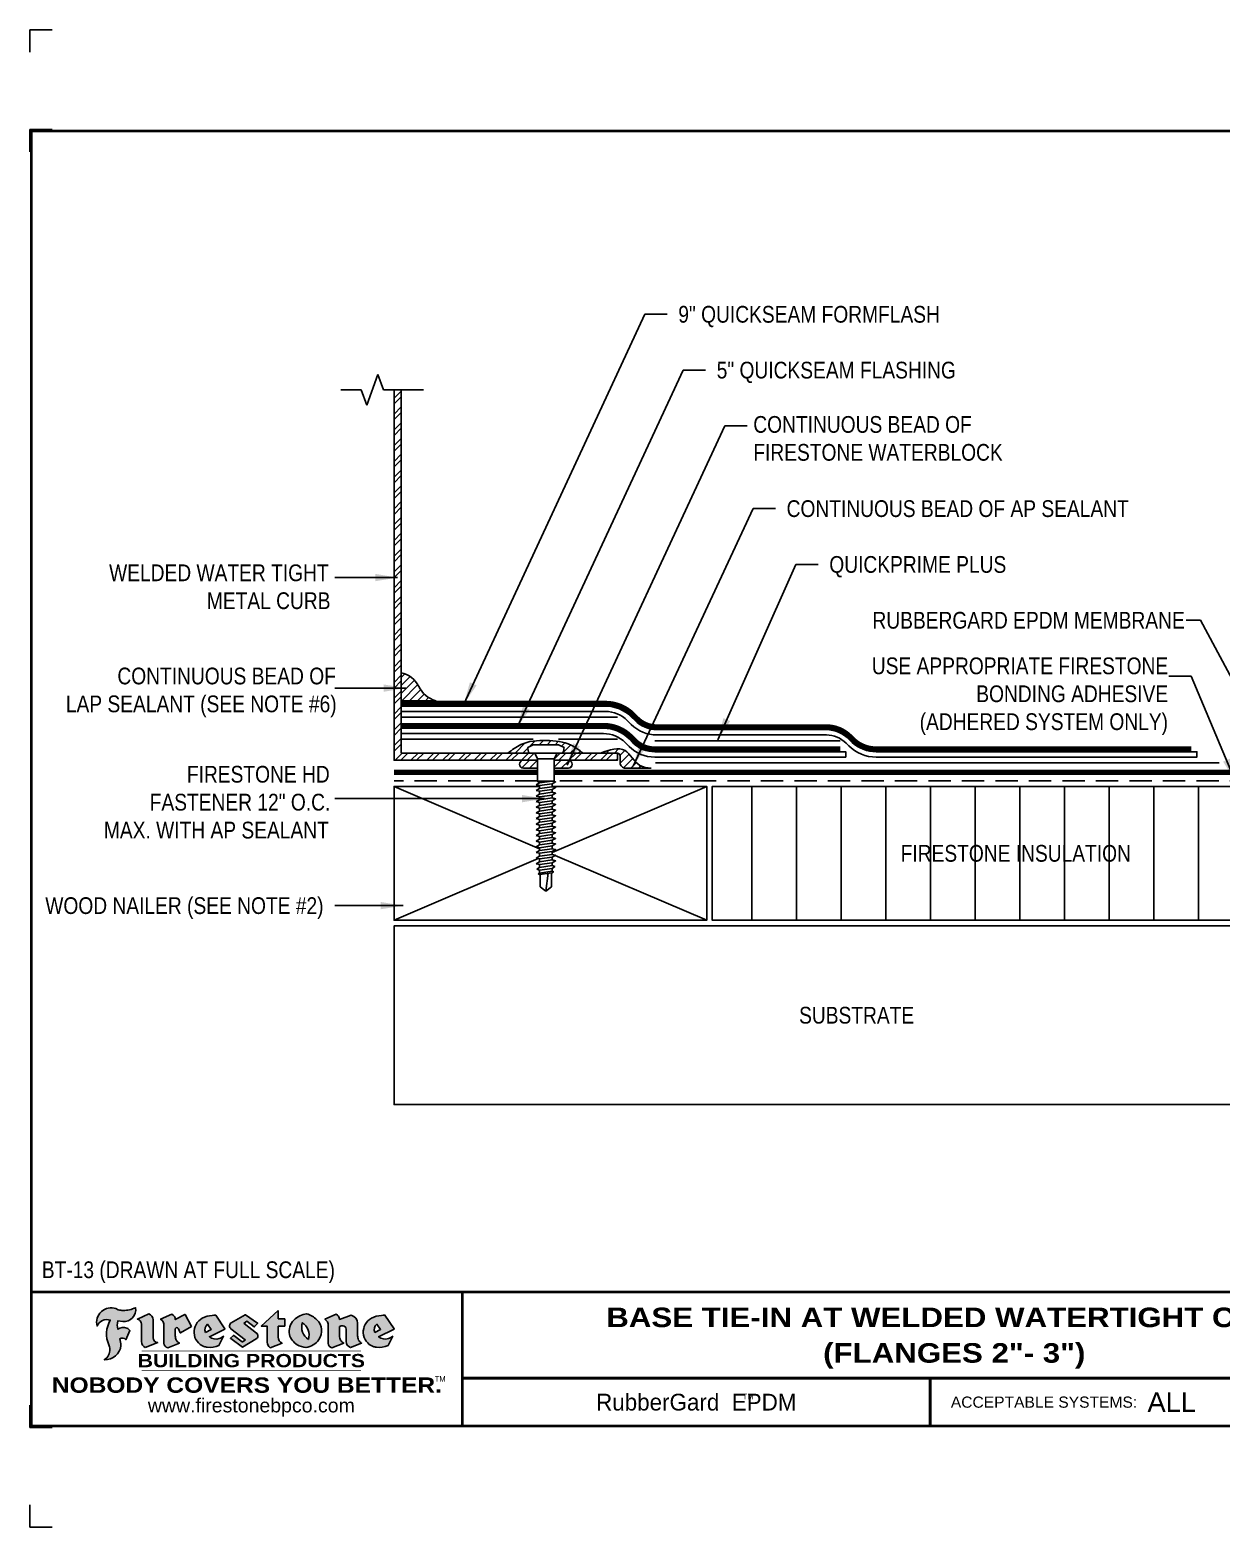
# Model space of a CAD drawing. Header units: inches. Extents: x 99.4 to 119.5, y -124.4 to -107.6.
# Drawn here: x 99.45 to 112.78, y -124.4 to -107.64 of the extents above; entities that cross this region are included whole.
import ezdxf
from ezdxf.enums import TextEntityAlignment as Align

# ---------------------------------------------------------------- set-up
doc = ezdxf.new("R2010")
doc.units = ezdxf.units.IN
doc.header["$MEASUREMENT"] = 0
doc.linetypes.add('HIDDEN', pattern=[0.375, 0.25, -0.125])
doc.layers.get('0').update_dxf_attribs({"linetype": 'CONTINUOUS'})
doc.layers.get('DEFPOINTS').update_dxf_attribs({"linetype": 'CONTINUOUS'})
for name, color, linetype in [('FSBP-ACCESSORY-FIRESTONE', 7, 'CONTINUOUS'), ('FSBP-ACCESSORY-OTHER', 7, 'CONTINUOUS'), ('FSBP-ADHESIVE', 1, 'HIDDEN'), ('FSBP-ANNO-NOTE', 7, 'CONTINUOUS'), ('FSBP-INSULATION', 7, 'CONTINUOUS'), ('FSBP-MEMBRANE', 7, 'CONTINUOUS'), ('FSBP-SEALANTS', 1, 'CONTINUOUS'), ('FSBP-SUBSTRATE-GENERIC', 9, 'CONTINUOUS'), ('FSBP-TTLB', 7, 'CONTINUOUS'), ('FSBP-TTLB-BORDER', 7, 'CONTINUOUS'), ('FSBP-TTLB-TEXT', 7, 'CONTINUOUS'), ('FSBP-WOOD', 7, 'CONTINUOUS')]:
    doc.layers.add(name, color=color, linetype=linetype)
doc.styles.add('FSBP_ARIAL', font='arial.ttf')
doc.styles.add('FSBP_ARIAL_BOLD', font='')
doc.styles.add('FSBP_ARIAL_NAR', font='ARIALN.TTF')
doc.styles.add('FSBP_BANKGOTHIC', font='bgothm.ttf')
doc.styles.get('FSBP_ARIAL_BOLD').set_extended_font_data('Arial Black')
doc.linetypes.add('ZIGZAG', pattern='A,0.0001,-0.2,[131,ltypeshp.shx,S=0.2,R=0,X=-0.2,Y=0],-0.4,[131,ltypeshp.shx,S=0.2,R=180,X=0.2,Y=0],-0.2', length=0.8001)
doc.dimstyles.new('FSBP-LEADER', dxfattribs={"dimtxt": 0.1875, "dimasz": 0.25, "dimexe": 0.0625, "dimexo": 0.125, "dimgap": 0.125, "dimtad": 0, "dimtih": 1, "dimtoh": 1, "dimdec": 4, "dimzin": 0, "dimdsep": 46, "dimlunit": 4, "dimtxsty": 'FSBP_ARIAL_NAR', "dimcen": 0.09375, "dimclrd": 256, "dimclre": 256, "dimclrt": 256, "dimadec": 0, "dimazin": 0, "dimtfac": 1, "dimtdec": 4, "dimtofl": 0, "dimtmove": 0, "dimatfit": 3, "dimfxl": 1, "dimtolj": 1, "dimtzin": 0, "dimlwd": -1, "dimlwe": -1, "dimarcsym": 0})
pattern_1 = [(45, (102.901968693012, -115.454567415915), (-0.08838834764831843, 0.08838834764831845), []), (45, (102.901968693012, -115.392067415915), (-0.08838834764831843, 0.08838834764831845), [])]

# ---------------------------------------------------------------- blocks, each defined once
blk = doc.blocks.new('FSBP_AP_FASTENER_02')
at = {"layer": 'FSBP-ACCESSORY-FIRESTONE'}
for p, q in [((-0.125, 0), (-0.09375, -0.0625)), ((0.09375, -0.0625), (0.125, 0)), ((-0.09375, -0.0625), (-0.09375, -0.3125)), ((-0.09375, -0.0625), (0.09375, -0.0625)), ((0.09375, -0.0625), (0.09375, -0.3125)), ((-0.09375, -0.3125), (-0.0703125, -0.3325892857142776)), ((-0.0703125, -0.3641565527315151), (-0.0703125, -0.3957238197487527)), ((-0.0703125, -0.4272910867660471), (-0.0703125, -0.4588583537832847)), ((-0.0703125, -0.4904256208005222), (-0.0703125, -0.5219928878178166)), ((0.0703125, -0.3440672670172376), (0.0703125, -0.3756345340344751)), ((0.0703125, -0.4072018010517695), (0.0703125, -0.4387690680690071)), ((0.0703125, -0.4703363350862446), (0.0703125, -0.501903602103539)), ((-0.0703125, -0.5535601548350542), (-0.0703125, -0.5851274218523486)), ((-0.0703125, -0.6166946888695861), (-0.0703125, -0.6482619558868237)), ((0.0703125, -0.5334708691207766), (0.0703125, -0.5650381361380141)), ((0.0703125, -0.5966054031553085), (0.0703125, -0.6281726701725461)), ((0.0703125, -0.6597399371897836), (0.0703125, -0.691307204207078)), ((-0.0703125, -0.6798292229041181), (-0.0703125, -0.7113964899213556)), ((-0.0703125, -0.7429637569385932), (-0.0703125, -0.7745310239558876)), ((-0.0703125, -0.8060982909731251), (-0.0703125, -0.8376655579903627)), ((0.0703125, -0.7228744712243156), (0.0703125, -0.7544417382415531)), ((0.0703125, -0.7860090052588475), (0.0703125, -0.8175762722760851)), ((-0.0703125, -0.8692328250076571), (-0.0703125, -0.9008000920248946)), ((-0.0703125, -0.9323673590421322), (-0.0703125, -0.9639346260594266)), ((-0.0703125, -0.9955018930766641), (-0.0703125, -1.027069160093902)), ((0.0703125, -0.8491435392933226), (0.0703125, -0.880710806310617)), ((0.0703125, -0.9122780733278546), (0.0703125, -0.943845340345149)), ((0.0703125, -0.9754126073623866), (0.0703125, -1.006979874379624)), ((-0.0703125, -1.058636427111196), (-0.0703125, -1.090203694128434)), ((-0.0703125, -1.121770961145671), (-0.0703125, -1.153338228162966)), ((0.0703125, -1.038547141396919), (0.0703125, -1.070114408414156)), ((0.0703125, -1.101681675431394), (0.0703125, -1.133248942448688)), ((0.0703125, -1.164816209465926), (0.0703125, -1.196383476483163)), ((-0.0703125, -1.184905495180203), (-0.0703125, -1.216472762197441)), ((-0.0703125, -1.248040029214735), (-0.0703125, -1.279607296231973)), ((-0.0703125, -1.31117456324921), (-0.0703125, -1.342741830266505)), ((0.0625, -1.498492581068092), (0.0625, -1.339552249489429)), ((0.0703125, -1.227950743500458), (0.0703125, -1.259518010517695)), ((0.0703125, -1.291085277534933), (0.0703125, -1.322652544552227)), ((-0.0625, -1.498492581068092), (-0.0625, -1.35740939234654)), ((0, -1.545367581068092), (-0.06250000000002842, -1.498492581068092)), ((0, -1.545367581068092), (0.02460623630037162, -1.344965644303613)), ((0.0625, -1.498492581068092), (0, -1.545367581068092))]:
    blk.add_line(p, q, dxfattribs=at)
blk.add_lwpolyline([(0.1875, 0, 0.1250000000000271), (0.203125, 0.0625), (0.140625, 0.09375), (-0.140625, 0.09375), (-0.203125, 0.0625, 0.1250000000000271), (-0.1875, 0)], format="xyb", close=True, dxfattribs=at)
for points in [[(-0.109375, -0.3539532763657576), (-0.0703125, -0.3325892857142776), (0.0703125, -0.3125), (0.109375, -0.3227032763657576), (0.0703125, -0.3440672670172376), (-0.0703125, -0.3641565527315151)], [(-0.109375, -0.4170878104002895), (-0.0703125, -0.3957238197487527), (0.0703125, -0.3756345340344751), (0.109375, -0.3858378104002895), (0.0703125, -0.4072018010517695), (-0.0703125, -0.4272910867660471)], [(-0.109375, -0.4802223444347646), (-0.0703125, -0.4588583537832847), (0.0703125, -0.4387690680690071), (0.109375, -0.4489723444347646), (0.0703125, -0.4703363350862446), (-0.0703125, -0.4904256208005222)], [(-0.109375, -0.5433568784692966), (-0.0703125, -0.5219928878178166), (0.0703125, -0.501903602103539), (0.109375, -0.5121068784692966), (0.0703125, -0.5334708691207766), (-0.0703125, -0.5535601548350542)], [(-0.109375, -0.6064914125038285), (-0.0703125, -0.5851274218523486), (0.0703125, -0.5650381361380141), (0.109375, -0.5752414125038285), (0.0703125, -0.5966054031553085), (-0.0703125, -0.6166946888695861)], [(-0.109375, -0.6696259465383037), (-0.0703125, -0.6482619558868237), (0.0703125, -0.6281726701725461), (0.109375, -0.6383759465383037), (0.0703125, -0.6597399371897836), (-0.0703125, -0.6798292229041181)], [(-0.109375, -0.7327604805728356), (-0.0703125, -0.7113964899213556), (0.0703125, -0.691307204207078), (0.109375, -0.7015104805728356), (0.0703125, -0.7228744712243156), (-0.0703125, -0.7429637569385932)], [(-0.109375, -0.7958950146073676), (-0.0703125, -0.7745310239558876), (0.0703125, -0.7544417382415531), (0.109375, -0.7646450146073676), (0.0703125, -0.7860090052588475), (-0.0703125, -0.8060982909731251)], [(-0.109375, -0.8590295486418427), (-0.0703125, -0.8376655579903627), (0.0703125, -0.8175762722760851), (0.109375, -0.8277795486418427), (0.0703125, -0.8491435392933226), (-0.0703125, -0.8692328250076571)], [(-0.109375, -0.9221640826763746), (-0.0703125, -0.9008000920248946), (0.0703125, -0.880710806310617), (0.109375, -0.8909140826763746), (0.0703125, -0.9122780733278546), (-0.0703125, -0.9323673590421322)], [(-0.109375, -0.9852986167109066), (-0.0703125, -0.9639346260594266), (0.0703125, -0.943845340345149), (0.109375, -0.9540486167109066), (0.0703125, -0.9754126073623866), (-0.0703125, -0.9955018930766641)], [(-0.109375, -1.048433150745382), (-0.0703125, -1.027069160093902), (0.0703125, -1.006979874379624), (0.109375, -1.017183150745382), (0.0703125, -1.038547141396919), (-0.0703125, -1.058636427111196)], [(-0.109375, -1.111567684779914), (-0.0703125, -1.090203694128434), (0.0703125, -1.070114408414156), (0.109375, -1.080317684779914), (0.0703125, -1.101681675431394), (-0.0703125, -1.121770961145671)], [(-0.109375, -1.174702218814446), (-0.0703125, -1.153338228162966), (0.0703125, -1.133248942448688), (0.109375, -1.143452218814446), (0.0703125, -1.164816209465926), (-0.0703125, -1.184905495180203)], [(-0.109375, -1.237836752848978), (-0.0703125, -1.216472762197441), (0.0703125, -1.196383476483163), (0.109375, -1.206586752848978), (0.0703125, -1.227950743500458), (-0.0703125, -1.248040029214735)], [(-0.099609375, -1.29957619759773), (-0.0703125, -1.279607296231973), (0.0703125, -1.259518010517695), (0.099609375, -1.271116376169175), (0.0703125, -1.291085277534933), (-0.0703125, -1.31117456324921)], [(-0.0849609375, -1.352726280949355), (-0.0703125, -1.342741830266505), (0.0703125, -1.322652544552227), (0.0849609375, -1.328451727377967), (0.0703125, -1.338436178060817), (-0.0703125, -1.358525463775095)]]:
    blk.add_lwpolyline(points, close=True, dxfattribs=at)
blk.add_lwpolyline([(-0.09375, -0.3125), (0.09375, -0.3125)], dxfattribs=at)
blk = doc.blocks.new('TTLB-EPDM_2')
at = {"layer": 'FSBP-TTLB-TEXT'}
h = blk.add_hatch(color=1, dxfattribs=at)
edge = h.paths.add_edge_path()
edge.add_arc((1.037309769669573, -0.1982514792917306), 0.1319107607348553, 264.0410451462098, 370.3106169565175)
edge.add_arc((1.027551646585694, 0.1214293576525799), 0.3273056962876235, 270.05058356628535, 295.23459397187514, ccw=False)
edge.add_arc((1.022801957313345, -0.06680179986895154), 0.1391656561713503, 249.3281275763668, 272.0749124149863, ccw=False)
edge.add_line((0.9736743133014443, -0.1970076156048179), (0.9474927838574558, -0.1852745150568325))
edge.add_arc((0.8939498971398288, -0.3394262635682071), 0.1631857907024099, 70.84590087378872, 194.3325259843273)
edge.add_arc((0.8444260109029493, -0.4259936440910768), 0.1179914261095279, 70.96950098067128, 156.9641407594482, ccw=False)
edge.add_arc((1.153141409296894, -0.4684497516079468), 0.3110405457095052, 150.3231137483159, 203.2084295854517)
edge.add_arc((0.7562495500622943, -0.6412608153899899), 0.1218587156617311, 0.8849157075190988, 24.34668939894999, ccw=False)
edge.add_arc((0.7493781665697374, -0.6475258110744375), 0.1289731377238325, -58.36655102076742, 3.6216782311386737, ccw=False)
edge.add_arc((0.8256699029544474, -0.5792158350996106), 0.1783301886510354, 267.2205474105585, 354.1381621173521)
edge.add_arc((0.7903121048625305, -0.6011409294291745), 0.212787892960859, 0.9996158580669322, 21.00503380861244)
edge.add_arc((1.01880712263941, -0.5666691048185161), 0.05136395668415847, 40.82117713173261, 125.52727787225791, ccw=False)
edge.add_line((1.057676976260041, -0.5330924682126437), (1.102776947655911, -0.4308018311949837))
edge.add_arc((1.040858222524664, -0.4699705673995949), 0.07326744446031509, 32.31675181867256, 66.31481236598174)
edge.add_arc((1.032262518825329, -0.5063316993097662), 0.1102246948011782, 69.8179132332389, 125.254734720681)
edge.add_arc((1.127708877207287, -0.368959353531244), 0.1659710644737306, 164.1569669952081, 196.5811013160487, ccw=False)
edge.add_line((0.9680425188342383, -0.3236487780942383), (1.023615334387159, -0.3294494641845773))
h = blk.add_hatch(color=1, dxfattribs=at)
edge = h.paths.add_edge_path()
edge.add_line((1.275239419159561, -0.6223407783464694), (1.415345367376062, -0.5660418822574371))
edge.add_arc((1.421019305783958, -0.5090099247487757), 0.05731350411836949, 181.9717871001989, 264.31851000495806, ccw=False)
edge.add_line((1.363739737527226, -0.5109819325197265), (1.363412352251203, -0.3102363679013962))
edge.add_arc((1.294263659668751, -0.3103491388303989), 0.06914878453844908, 0.0934405599591014, 72.42834396969012)
edge.add_line((1.315139561173908, -0.2444268274366692), (1.186839444240604, -0.3024209471341379))
edge.add_arc((1.175246268095289, -0.3585110609420917), 0.05727567197445628, -0.017399788185912257, 78.322067691347, ccw=False)
edge.add_line((1.232521937428658, -0.3585284546236807), (1.232574268422297, -0.555126496687123))
edge.add_arc((1.305699496415486, -0.5558575689677219), 0.07312888236350451, 179.4272023230205, 245.3845503102953)
h = blk.add_hatch(color=1, dxfattribs=at)
edge = h.paths.add_edge_path()
edge.add_line((1.792026821926584, -0.3839679064720229), (1.722158956877934, -0.2518542302253621))
edge.add_arc((1.720119655279638, -0.2529327078887852), 0.002306916790721817, 27.87197133405656, 117.3766794470751)
edge.add_line((1.719058846382097, -0.250884159729182), (1.610638460368705, -0.3070279753467702))
edge.add_arc((1.547088841662962, -0.3061026658494403), 0.06355635479880145, 359.165808011073, 425.8793658831422)
edge.add_line((1.573061729235633, -0.2480956029480268), (1.446879247402876, -0.3051325108639702))
edge.add_arc((1.407812067100189, -0.370357133046621), 0.07602957263902092, -3.441403975725109, 59.07992244284969, ccw=False)
edge.add_line((1.483704536400296, -0.3749210150788969), (1.483704536400296, -0.5723838140635706))
edge.add_arc((1.54053746518044, -0.568254406115083), 0.05698275005415228, 184.1557352478595, 255.3066498366543)
edge.add_line((1.526084036778343, -0.6233736605654059), (1.657291340682093, -0.570650514527486))
edge.add_arc((1.688298576827198, -0.5021390388423987), 0.0752015358480571, 207.5160880841914, 245.649226723163, ccw=False)
edge.add_arc((1.721050197024907, -0.4914488168456328), 0.1093332836229113, 179.4823365255141, 204.5537900001094, ccw=False)
edge.add_line((1.611721375809452, -0.4904610114968335), (1.611721375809452, -0.4126404716788983))
edge.add_arc((1.628589765097195, -0.414159299036043), 0.01693662875851176, 28.356188110622725, 174.8549701683585, ccw=False)
edge.add_arc((1.627340435522395, -0.4197189881350504), 0.02111886817708033, 22.216893572439517, 40.10213956426492, ccw=False)
edge.add_line((1.646891420738257, -0.4117336534413738), (1.666638796144639, -0.4549750258192233))
edge.add_arc((1.668737246926742, -0.4540167099035481), 0.002306916790685496, 204.545128184284, 299.6323508190091)
edge.add_line((1.669877862091766, -0.4560219186518992), (1.791128135493295, -0.3870515928837648))
edge.add_line((1.791128135493295, -0.3870515928837648), (1.792026821926584, -0.3839679064720229))
h = blk.add_hatch(color=1, dxfattribs=at)
h.paths.add_polyline_path([(2.063388732080512, -0.2583237030618903, 0.02524281661523788), (2.025024361750752, -0.2610532129309178, 0.1213611957758757), (1.901773912052249, -0.3008158885520373, 0.6151668103976068), (1.93274136141747, -0.6099060679591872, 0.05306812109568645), (1.967936229862175, -0.617865745600497, 0.1150932231766138), (2.099126721549737, -0.5994933789882708), (2.151195569562105, -0.4944891916583316, -0.08755405562188731), (2.104230609512001, -0.5187113292177372, -0.265591761123442), (1.992692314386659, -0.5010701623316862), (2.165347897647223, -0.4141184325909109, 0.4518949533370738), (2.166222728871162, -0.4107679608846269)])
h.paths.add_polyline_path([(2.014217313945437, -0.4188965037300676), (1.951113654018855, -0.4515330109460507, -0.3720533890450154), (1.973177450672722, -0.3607130665457561)], flags=16)
h = blk.add_hatch(color=1, dxfattribs=at)
edge = h.paths.add_edge_path()
edge.add_arc((2.260407392426802, -0.3775796671688782), 0.04152450223225729, 123.20805433950699, 232.2027298779723, ccw=False)
edge.add_line((2.237665217914071, -0.3428366421988329), (2.393535971665983, -0.2540943745380986))
edge.add_arc((2.394677353533142, -0.2560991469722482), 0.002306916790741334, 55.64644466176611, 119.65426054492559, ccw=False)
edge.add_line((2.395979141996861, -0.2541946229174954), (2.531809646140459, -0.3470380726374032))
edge.add_arc((2.530468902927946, -0.3489153772789875), 0.002306916790700397, -42.731101238422525, 54.4661353739603, ccw=False)
edge.add_line((2.532163440279987, -0.3504807552658491), (2.498457913851155, -0.3869673252714421))
edge.add_arc((2.496763376499139, -0.3854019472845934), 0.002306916790672934, 233.7527076894875, 317.26889876138785, ccw=False)
edge.add_line((2.495399362263356, -0.38726241234572), (2.413849913492982, -0.3274738082119626))
edge.add_arc((2.412485899257181, -0.3293342732731342), 0.002306916790720064, 53.75270768979358, 124.4135619297835)
edge.add_line((2.41118211687575, -0.3274311136421062), (2.382933981293377, -0.346782838468144))
edge.add_arc((2.38423776367478, -0.3486859980991606), 0.002306916790694898, 124.4135619293799, 231.8459020253626)
edge.add_line((2.382812599816248, -0.3505000469010184), (2.519899969301207, -0.4581994452042721))
edge.add_arc((2.494247019847682, -0.4908523236374461), 0.04152450223225742, -55.21225898295222, 51.84590202520428, ccw=False)
edge.add_line((2.517938320565804, -0.5249552055672808), (2.364434947484597, -0.6179520922513717))
edge.add_arc((2.36323960192349, -0.6159790200102006), 0.002306916790726996, 233.2955624372927, 301.20872157023314, ccw=False)
edge.add_line((2.361860787187538, -0.6178285429225383), (2.231266621301074, -0.5204709167214361))
edge.add_arc((2.232647938930649, -0.5186232623475259), 0.002306916790697672, 135.5134179846393, 233.21798691998708, ccw=False)
edge.add_line((2.231002150870836, -0.5170067083764565), (2.262839375599356, -0.4845937328397696))
edge.add_arc((2.264485163659225, -0.4862102868108537), 0.002306916790748497, 53.0352839999411, 135.513417985369, ccw=False)
edge.add_line((2.265872365996302, -0.4843670465239001), (2.361834678328762, -0.5565872257804898))
edge.add_arc((2.363221880665761, -0.5547439854936304), 0.002306916790627066, 233.0352840000685, 302.2362632414394)
edge.add_line((2.36445241715569, -0.5566953042850713), (2.39428499383348, -0.5378823484768844))
edge.add_arc((2.393054457343549, -0.5359310296853765), 0.002306916790685166, 302.2362632406177, 412.2027298768422)
edge.add_line((2.394468296066179, -0.5341081404551886), (2.234958295420142, -0.4103916733127022))
h = blk.add_hatch(color=1, dxfattribs=at)
edge = h.paths.add_edge_path()
edge.add_line((2.763460561272041, -0.2072496393923444), (2.763460561272041, -0.2969520779963801))
edge.add_arc((2.765767478062699, -0.2969520779963943), 0.00230691679065842, 179.9999999996471, 269.9999999996471)
edge.add_line((2.765767478062685, -0.2992589947870528), (2.835417693520355, -0.2992589947870528))
edge.add_arc((2.835417693520355, -0.3015659115777538), 0.002306916790701052, 0, 90, ccw=False)
edge.add_line((2.837724610311056, -0.3015659115777538), (2.837724610311056, -0.3790761307453892))
edge.add_arc((2.83541769352037, -0.3790761307453749), 0.002306916790686842, 269.99999999964706, 359.99999999964706, ccw=False)
edge.add_line((2.835417693520355, -0.3813830475360618), (2.765767478062685, -0.3813830475360618))
edge.add_arc((2.765767478062699, -0.3836899643267202), 0.00230691679065842, 90.00000000035294, 180.0000000003529)
edge.add_line((2.763460561272041, -0.3836899643267344), (2.763460561272041, -0.5033995910642801))
edge.add_arc((2.836735953378943, -0.5071368822038516), 0.07337063740681413, 177.0802527808789, 245.3249543133826)
edge.add_line((2.806105814540615, -0.5738080530967267), (2.674529557384915, -0.6226036013049594))
edge.add_arc((2.708610405062069, -0.564298408791804), 0.06753517344606039, 177.0345319916277, 239.6926428024901, ccw=False)
edge.add_line((2.641165668230087, -0.560804539009709), (2.641165668230087, -0.3836899643267344))
edge.add_arc((2.638858751439429, -0.3836899643267202), 0.00230691679065842, 359.9999999996471, 449.999999999647)
edge.add_line((2.638858751439443, -0.3813830475360618), (2.572857950769389, -0.3813830475360618))
edge.add_line((2.572857950769389, -0.3813830475360618), (2.763460561272041, -0.2072496393923444))
h = blk.add_hatch(color=1, dxfattribs=at)
edge = h.paths.add_edge_path(flags=16)
edge.add_arc((2.940363509127394, -0.4847985213681437), 0.1684614578629418, 344.5558804047865, 417.0140046669545)
edge.add_arc((3.194458079644619, -0.3883534532477785), 0.1684614578629414, 164.5558804047864, 237.0140046669546)
edge = h.paths.add_edge_path()
edge.add_arc((3.069375116502199, -0.4399344555144872), 0.1828726885096673, 136.0914512150047, 191.213418978326)
edge.add_arc((3.064939550433406, -0.4318234379590333), 0.1803148804748503, 194.0167254156723, 240.6663730831859)
edge.add_arc((3.098047041778981, -0.3845058757092554), 0.2378525180183701, 239.2975390661776, 264.2889872773176)
edge.add_arc((3.04884478212623, -0.4190232383793012), 0.203760689247156, 277.1986764832036, 326.503572961274)
edge.add_arc((3.077739326803546, -0.4341046616465112), 0.171374865791709, 325.3768876809902, 406.3828327799087)
edge.add_arc((3.011839488065919, -0.4896144380417797), 0.2571945645850002, 44.28462553519766, 73.82901434867304)
edge.add_arc((3.117152499586992, -0.4983433120546693), 0.2579560664039132, 97.50292863483666, 134.1039137579027)
h = blk.add_hatch(color=1, dxfattribs=at)
edge = h.paths.add_edge_path()
edge.add_line((3.322690228557462, -0.5721896537377091), (3.322690228557462, -0.3749210150788969))
edge.add_arc((3.246797759257384, -0.3703571330465745), 0.076029572638996, 356.5585960242387, 419.0799224428129)
edge.add_line((3.285864939560099, -0.3051325108639702), (3.412047421392799, -0.2480956029480268))
edge.add_arc((3.386074533820159, -0.3061026658494941), 0.06355635479883807, 0.3962622833877276, 65.87936588318718, ccw=False)
edge.add_line((3.449629368605429, -0.3056631084210863), (3.580526418688805, -0.2593848434574539))
edge.add_arc((3.555744121700958, -0.3530904070730321), 0.09692726601172152, 2.366977007666776, 75.18615851992018, ccw=False)
edge.add_line((3.652588689330287, -0.3490873311063041), (3.652588689330287, -0.4883770011386872))
edge.add_arc((3.761877549389556, -0.4914934052703811), 0.1093332836229047, 178.3666365323574, 204.5537900000422)
edge.add_arc((3.729125929191727, -0.5021836272670953), 0.07520153584796169, 207.5160880841711, 245.2240541443093)
edge.add_line((3.697611150971852, -0.5704631245385627), (3.572585913552643, -0.6207021253773775))
edge.add_arc((3.59534718600759, -0.5526356419907701), 0.07177131519198746, 180.3328587115751, 251.51018566665869, ccw=False)
edge.add_line((3.523577081955409, -0.5530525936986663), (3.523577081955409, -0.4153032515383615))
edge.add_arc((3.486319529276879, -0.4148773504126441), 0.0372599868942854, 359.3450650296066, 449.0500281941028)
edge.add_arc((3.482769874121713, -0.4419622099033496), 0.06447454900600783, 86.29402372314017, 119.8211331593848)
edge.add_line((3.450707067966732, -0.3860252459975726), (3.450707067966732, -0.4904610114968335))
edge.add_arc((3.560035889182251, -0.491448816845647), 0.1093332836229751, 179.4823365255069, 204.5537900001023)
edge.add_arc((3.527284268984408, -0.5021390388424952), 0.07520153584796385, 207.5160880841699, 245.6492267231416)
edge.add_line((3.496277032839316, -0.570650514527486), (3.365069728935509, -0.6233736605654059))
edge.add_arc((3.37950248606194, -0.5682868177318081), 0.05694615642555727, 183.9298782390169, 255.318496325343, ccw=False)
h = blk.add_hatch(color=1, dxfattribs=at)
h.paths.add_polyline_path([(3.957695472291277, -0.2583237030618903, 0.02524281661523822), (3.919331101961575, -0.2610532129309178, 0.1085638477195505), (3.807890832595604, -0.2939221658134414, 0.6425897848490651), (3.827048101628293, -0.6099060679591872, 0.05306812109569052), (3.862242970072884, -0.617865745600497, 0.1150932231766133), (3.993433461760503, -0.5994933789882708), (4.045502309772871, -0.4944891916583316, -0.08755405562189084), (3.998537349722767, -0.5187113292177372, -0.2655917611234366), (3.886999054597368, -0.5010701623316862), (4.059654637857989, -0.4141184325909109, 0.4518949533370731), (4.060529469081928, -0.4107679608846269)])
h.paths.add_polyline_path([(3.90852405415626, -0.4188965037300676), (3.845420394229677, -0.4515330109460507, -0.3720533890450147), (3.867484190883488, -0.3607130665457561)], flags=16)
at = {"layer": 'DEFPOINTS', "linetype": 'Continuous', "ltscale": 1.75}
for points in [[(-0.015625, 13.88083333333333), (-0.015625, 14.13083333333333), (0.234375, 14.13083333333333)], [(-0.015625, -2.380833333333342), (-0.015625, -2.630833333333342), (0.234375, -2.630833333333342)]]:
    blk.add_lwpolyline(points, dxfattribs=at)
at = {"layer": 'DEFPOINTS', "color": 1}
for points in [[(0.234375, 13.015625), (-0.015625, 13.015625), (-0.015625, 12.765625)], [(0.234375, -1.515625), (-0.015625, -1.515625), (-0.015625, -1.265625)]]:
    blk.add_lwpolyline(points, dxfattribs=at)
at = {"layer": 'FSBP-TTLB', "const_width": 0.03125}
for points in [[(0, 0), (0, -1.5), (20, -1.5), (20, 0), (0, 0)], [(4.825208527206769, 0), (4.825208527206769, -0.9643749050531198)], [(4.825208527206769, -0.9643749050531198), (15.84028770518938, -0.9643749050531198)], [(4.825208527206769, -0.9643749050531198), (4.825208527206769, -1.5)]]:
    blk.add_lwpolyline(points, dxfattribs=at)
at = {"layer": 'FSBP-TTLB-BORDER', "const_width": 0.03125}
blk.add_lwpolyline([(20, 0), (20, 13), (0, 13), (0, 0)], dxfattribs=at)
at = {"layer": 'FSBP-TTLB-TEXT', "color": 1}
blk.add_line((0.7358432058323388, -0.379822754145593), (0.7358432058323388, -0.379822754145593), dxfattribs=at)
for points in [[(1.023615323725323, -0.3294494630716969, 0.5000510906601082), (1.167090420776901, -0.1746414942047778, -0.1103304102359608), (1.027840608309816, -0.2058762110801382, -0.09957876667165425), (0.9736743133014443, -0.1970076156048179), (0.9474927838574558, -0.1852745150568325, 0.5978159689075124), (0.7358432058323388, -0.379822754145593, -0.3938834584182213), (0.8828996422548698, -0.3144510229727047, 0.2349406564350952), (0.86727108227484, -0.5910237178633082, -0.1027304183841549), (0.8780937320133262, -0.6393788197974146, -0.2772692352614086), (0.8170223912655956, -0.7573362346216896, 0.3985429150902959), (1.003067614090241, -0.5974286950643517, 0.0875124847930418), (0.9889600163401155, -0.5248671157293501, -0.3874031597924062), (1.057676976260041, -0.5330924682126437), (1.102776947655911, -0.4308018311949837, 0.1494423498871741), (1.07029056398062, -0.4028746979725923, 0.2467195073738216), (0.9686394281704906, -0.4163228904100862, -0.1424285161541127), (0.9680425188342383, -0.3236487780942383), (1.023615334387159, -0.3294494641845773)], [(2.166222728871162, -0.4107679608846269), (2.063388732080512, -0.2583237030618903, 0.02524281661523788), (2.025024361750752, -0.2610532129309178, 0.1085638477195265), (1.913584092384895, -0.2939221658134414, 0.6425897848491228), (1.93274136141747, -0.6099060679591872, 0.05306812109568648), (1.967936229862175, -0.617865745600497, 0.1150932231766137), (2.099126721549737, -0.5994933789882708), (2.151195569562105, -0.4944891916583316, -0.0875540556218873), (2.104230609512001, -0.5187113292177372, -0.2655917611234418), (1.992692314386659, -0.5010701623316862), (2.165347897647223, -0.4141184325909109)], [(2.763460561272041, -0.2072496393923444), (2.763460561272041, -0.2969520779963801, 0.4142135623730958), (2.765767478062685, -0.2992589947870528), (2.835417693520355, -0.2992589947870528, -0.414213562373095), (2.837724610311056, -0.3015659115777538), (2.837724610311056, -0.3790761307453892, -0.4142135623730938), (2.835417693520355, -0.3813830475360618), (2.765767478062685, -0.3813830475360618, 0.4142135623730958), (2.763460561272041, -0.3836899643267344), (2.763460561272041, -0.5033995910642801, 0.3068985753588853), (2.806105814540615, -0.5738080530967267), (2.674529557384915, -0.6226036013049594, -0.2804194150632976), (2.641165668230087, -0.560804539009709), (2.641165668230087, -0.3836899643267344, 0.414213562373095), (2.638858751439443, -0.3813830475360618), (2.572857950769389, -0.3813830475360618), (2.763460561272041, -0.2072496393923444)], [(4.060529469081928, -0.4107679608846269), (3.957695472291277, -0.2583237030618903, 0.02524281661523788), (3.919331101961575, -0.2610532129309178, 0.1085638477195265), (3.807890832595604, -0.2939221658134414, 0.6425897848491228), (3.827048101628293, -0.6099060679591872, 0.05306812109568648), (3.862242970072884, -0.617865745600497, 0.1150932231766137), (3.993433461760503, -0.5994933789882708), (4.045502309772871, -0.4944891916583316, -0.0875540556218873), (3.998537349722767, -0.5187113292177372, -0.2655917611234418), (3.886999054597368, -0.5010701623316862), (4.059654637857989, -0.4141184325909109)], [(4.059654637857989, -0.4141184325909109, 0.4518949533370731), (4.060529469081928, -0.4107679608846269, 0.4518949533370731)]]:
    blk.add_lwpolyline(points, format="xyb", dxfattribs=at)
for points in [[(1.275239419159561, -0.6223407783464694), (1.415345367376062, -0.5660418822574371, -0.3756100036733062), (1.363739737527226, -0.5109819325197265), (1.363412352251203, -0.3102363679013962, 0.3265360292958048), (1.315139561173908, -0.2444268274366692), (1.186839444240604, -0.3024209471341379, -0.3557863980845349), (1.232521937428658, -0.3585284546236807), (1.232574268422297, -0.555126496687123, 0.2960110723418457)], [(1.792026821926584, -0.3839679064720229), (1.722158956877934, -0.2518542302253621, 0.4116839150163434), (1.719058846382097, -0.250884159729182), (1.610638460368705, -0.3070279753467702, 0.2996033003794034), (1.573061729235633, -0.2480956029480268), (1.446879247402876, -0.3051325108639702, -0.2797757560995365), (1.483704536400296, -0.3749210150788969), (1.483704536400296, -0.5723838140635706, 0.320828638474519), (1.526084036778343, -0.6233736605654059), (1.657291340682093, -0.570650514527486, -0.1679398621276611), (1.621603752698661, -0.5368819723450571, -0.1098333365370753), (1.611721375809452, -0.4904610114968335), (1.611721375809452, -0.4126404716788983, -0.743334502655012), (1.64349420176768, -0.4061152228778298, -0.07819791644735608), (1.646891420738257, -0.4117336534413738), (1.666638796144639, -0.4549750258192233, 0.4404648714563479), (1.669877862091766, -0.4560219186518992), (1.791128135493295, -0.3870515928837648)], [(2.234958295420142, -0.4103916733127022, -0.5150044486718882), (2.237665217914071, -0.3428366421988329), (2.393535971665983, -0.2540943745380986, -0.2867822934100265), (2.395979141996861, -0.2541946229174954), (2.531809646140459, -0.3470380726374032, -0.4515027974650387), (2.532163440279987, -0.3504807552658491), (2.498457913851155, -0.3869673252714421, -0.3814439164929681), (2.495399362263356, -0.38726241234572), (2.413849913492982, -0.3274738082119626, 0.3184718635035665), (2.41118211687575, -0.3274311136421062), (2.382933981293377, -0.346782838468144, 0.5064094529656681), (2.382812599816248, -0.3505000469010184), (2.519899969301207, -0.4581994452042721, -0.5043597839115849), (2.517938320565804, -0.5249552055672808), (2.364434947484597, -0.6179520922513717, -0.3053163970316367), (2.361860787187538, -0.6178285429225383), (2.231266621301074, -0.5204709167214361, -0.4541703869768119), (2.231002150870836, -0.5170067083764565), (2.262839375599356, -0.4845937328397696, -0.3762644290664977), (2.265872365996302, -0.4843670465239001), (2.361834678328762, -0.5565872257804898, 0.3114700032088108), (2.36445241715569, -0.5566953042850713), (2.39428499383348, -0.5378823484768844, 0.520381097387146), (2.394468296066179, -0.5341081404551886)], [(2.937624918725987, -0.3131105398334029, 0.2452625673097023), (2.889993533867141, -0.4754966266250307, 0.2064059665179019), (2.976604338974084, -0.5890186876871866, 0.1094800500670344), (3.074378098474654, -0.6211778035979165, 0.2185147641853038), (3.218764944843201, -0.5314757029352819, 0.3689489483072479), (3.195959963110113, -0.3100352223135445, 0.1296305888694145), (3.0834694040758, -0.242595816912754, 0.1610736375384317)], [(3.322690228557462, -0.5721896537377091), (3.322690228557462, -0.3749210150788969, 0.2797757560995341), (3.285864939560099, -0.3051325108639702), (3.412047421392799, -0.2480956029480268, -0.2937618496109166), (3.449629368605429, -0.3056631084210863), (3.580526418688805, -0.2593848434574539, -0.3288760160581939), (3.652588689330287, -0.3490873311063041), (3.652588689330287, -0.4883770011386872, 0.114762897203527), (3.662431105063263, -0.536926560769686, 0.166032965990522), (3.697611150971852, -0.5704631245385627), (3.572585913552643, -0.6207021253773775, -0.3209557512194564), (3.523577081955409, -0.5530525936986663), (3.523577081955409, -0.4153032515383615, 0.4127061514896111), (3.48693727661589, -0.3776224848030694, 0.1473421876160361), (3.450707067966732, -0.3860252459975726), (3.450707067966732, -0.4904610114968335, 0.1098333365370753), (3.460589444855941, -0.5368819723450855, 0.1679398621276611), (3.496277032839316, -0.570650514527486), (3.365069728935509, -0.6233736605654059, -0.3219729545308964), (3.322690228557462, -0.5721896537377091, 29.1476284739)], [(1.951113654018855, -0.4515330109460507), (2.014217313945437, -0.4188965037300676), (1.973177450672722, -0.3607130665457561, 0.3720533890450154)], [(3.10274193015772, -0.5296595419651595, 0.3271311138286319), (3.032079658614293, -0.3434924326507627, 0.3271311138286322)], [(3.845420394229677, -0.4515330109460507), (3.90852405415626, -0.4188965037300676), (3.867484190883488, -0.3607130665457561, 0.3720533890450154)]]:
    blk.add_lwpolyline(points, format="xyb", close=True, dxfattribs=at)
at = {"layer": 'FSBP-TTLB-TEXT'}
for points, const_width in [([(1.233926579809207, -0.6584455781731435), (3.691229482685259, -0.6584455781731577)], 0.0078125), ([(1.233926579809207, -0.8761560960495984), (3.691229482685259, -0.8761560960495842)], 0.0078125), ([(10.06152282927678, -0.9643749050531198), (10.06152282927678, -1.5)], 0.03125)]:
    blk.add_lwpolyline(points, dxfattribs=dict(at, const_width=const_width))
at = {"layer": 'FSBP-TTLB-TEXT', "color": 1}
for centre, start, end in [((1.789987520328282, -0.3850463841354355), 299.6323508193319, 27.87197133380463), ((2.164310260790558, -0.412058050385383), 296.7304547840455, 34.00233684987403)]:
    blk.add_arc(centre, 0.00230691679068068, start, end, dxfattribs=at)
at = {"layer": 'FSBP-TTLB-TEXT', "lineweight": 18, "style": 'FSBP_ARIAL_BOLD'}
blk.add_text('BUILDING PRODUCTS', height=0.1484375, dxfattribs=at).set_placement((2.462578031247233, -0.7673008371113639), align=Align.MIDDLE_CENTER)
at = {"layer": 'FSBP-TTLB-TEXT', "color": 1}
for s, height, style, p in [('NOBODY COVERS YOU BETTER.', 0.171875, 'FSBP_ARIAL_BOLD', (2.412604263603384, -1.041650450587369)), ('TM', 0.0625, 'FSBP_BANKGOTHIC', (4.576671173373001, -0.9725745042934193))]:
    blk.add_text(s, height=height, dxfattribs=dict(at, style=style)).set_placement(p, align=Align.MIDDLE_CENTER)
at = {"layer": 'FSBP-TTLB-TEXT'}
for s, height, style, p in [('RubberGard  EPDM', 0.1875, 'FSBP_BANKGOTHIC', (7.443365678241776, -1.23218745252656)), ('TM', 0.0625, 'FSBP_BANKGOTHIC', (8.023397742165457, -1.169706269210366)), ('www.firestonebpco.com', 0.15625, 'FSBP_ARIAL', (2.462578031247233, -1.268657306740124))]:
    blk.add_text(s, height=height, dxfattribs=dict(at, style=style)).set_placement(p, align=Align.MIDDLE_CENTER)
at = {"layer": 'FSBP-TTLB-TEXT', "style": 'FSBP_ARIAL'}
blk.add_text('ACCEPTABLE SYSTEMS:', height=0.125, dxfattribs=at).set_placement((10.29281281591562, -1.23218745252656), align=Align.MIDDLE_LEFT)
at = {"layer": 'FSBP-TTLB-TEXT'}
for tag, height, style, p in [('MAXIMUM_WARRANTY', 0.1875, 'FSBP_ARIAL_BOLD', (18.03987100774941, 0.2240244307510579)), ('ACCPT_SYSTEMS', 0.21875, 'FSBP_ARIAL', (12.49438170418193, -1.23218745252656))]:
    blk.add_attdef(tag, text='', height=height, dxfattribs=dict(at, style=style)).set_placement(p, align=Align.MIDDLE_LEFT)
for tag, height, style, p in [('DETAIL_DESCP_LINE_1', 0.21875, 'FSBP_ARIAL_BOLD', (10.33118450231211, -0.2831249841755152)), ('DETAIL_DESCP_LINE_2', 0.21875, 'FSBP_ARIAL_BOLD', (10.33118450231211, -0.6812499208775904)), ('ISSUE_REV_DATE', 0.21875, 'FSBP_ARIAL', (16.84069633627263, -0.7282559425942452)), ('DETAIL_NUMBER', 0.4375, 'FSBP_ARIAL', (18.91941590748775, -0.8931630692489421))]:
    blk.add_attdef(tag, text='', height=height, dxfattribs=dict(at, style=style)).set_placement(p, align=Align.MIDDLE_CENTER)

msp = doc.modelspace()

# ---------------------------------------------------------------- hatches: boundary and pattern name
at = {"layer": 'FSBP-ACCESSORY-OTHER'}
h = msp.add_hatch(dxfattribs=at)
h.set_pattern_fill('STEEL', color=256, style=0)
h.set_pattern_definition(pattern_1)
edge = h.paths.add_edge_path()
edge.add_line((105.0974222135323, -115.7391697591437), (103.6027265327518, -115.7391697591437))
edge.add_line((103.6027265327518, -115.7391697591437), (103.6027265327517, -111.6700232957835))
edge.add_line((103.6027265327517, -111.6700232957835), (103.5227265327517, -111.6700232957835))
edge.add_line((103.5227265327517, -111.6700232957835), (103.5227265327517, -115.8191697591437))
edge.add_line((103.5227265327517, -115.8191697591437), (105.1286722135323, -115.8191697591437))
h = msp.add_hatch(dxfattribs=at)
h.set_pattern_fill('STEEL', color=256, style=0)
h.set_pattern_definition(pattern_1)
h.paths.add_polyline_path([(105.3474222135324, -115.7391697591437), (105.3161722135323, -115.8016697591437), (105.3161722135322, -115.8191697591437), (106.0227265327517, -115.8191697591437), (106.0227265327517, -115.7391699048557, 0.0007634451965326106), (106.022631102269, -115.7391697591437), (105.8339741096749, -115.7391697591437)])
at = {"layer": 'FSBP-INSULATION'}
h = msp.add_hatch(dxfattribs=at)
h.set_pattern_fill('LINE', color=256, scale=4, angle=90, style=0)
h.set_pattern_definition([(90, (-238.4711063860321, -140.0369686738182), (-0.5, 3.061515884555943e-17), [])])
h.paths.add_polyline_path([(113.8798366219334, -117.6110855378405), (113.8798366219334, -116.8610855378405), (113.7081192832175, -116.7985855378405), (113.8798366219334, -116.7360855378405), (113.8798366219334, -116.1110855378405), (107.0852265327517, -116.1110855378405), (107.0852265327517, -117.6110855378405)])
h.paths.add_polyline_path([(109.1451871878473, -117.00653872679), (111.8198759668377, -117.00653872679), (111.8198759668377, -116.7155044498459), (109.1451871878473, -116.7155044498459)], flags=24)
at = {"layer": 'FSBP-SEALANTS'}
h = msp.add_hatch(dxfattribs=at)
h.set_pattern_fill('ANSI31', color=256, scale=0.5, style=0)
h.set_pattern_definition([(45, (0, 0), (-0.04419417382415922, 0.04419417382415922), [])])
edge = h.paths.add_edge_path()
edge.add_line((103.6027265327518, -114.8410769424873), (103.6027265327518, -115.1526249408899))
edge.add_line((103.6027265327518, -115.1526249408899), (103.989159295354, -115.1526249408898))
edge.add_arc((104.0728010600573, -114.860364353092), 0.3039937433280313, 205.8128968220573, 254.0294610118865, ccw=False)
edge.add_arc((103.5489441608877, -115.1137521608679), 0.277926725410684, 25.81289682205754, 78.8940757435604)
h = msp.add_hatch(dxfattribs=at)
h.set_pattern_fill('ANSI31', color=256, scale=0.5, style=0)
h.set_pattern_definition([(45, (-109.5193735109375, -140.0125368453927), (-0.04419417382415922, 0.04419417382415922), [])])
edge = h.paths.add_edge_path()
edge.add_spline(control_points=[(105.6384778632724, -115.7391697591437), (105.5952857846105, -115.7056939367813), (105.4771329786179, -115.6141201466891), (105.2255524857828, -115.5883966689934), (104.9684815549281, -115.6078935177044), (104.8439426897829, -115.7034668129817), (104.7974191877476, -115.7391697591437)], knot_values=[0, 0, 0, 0, 0.1616300269723178, 0.4421422124397907, 0.7326228521966149, 0.90584740818448, 0.90584740818448, 0.90584740818448, 0.90584740818448], degree=3, periodic=0)
edge.add_line((104.7974191877476, -115.7391697591437), (105.0349222135323, -115.7391697591437))
edge.add_arc((105.1501565885322, -115.6771580403937), 0.130860285969283, 179.7862107701197, 208.2862761657333, ccw=False)
edge.add_line((105.0192972135323, -115.6766697591437), (105.0817972135323, -115.6454197591437))
edge.add_line((105.0817972135323, -115.6454197591437), (105.3630472135323, -115.6454197591437))
edge.add_line((105.3630472135323, -115.6454197591437), (105.4255472135323, -115.6766697591437))
edge.add_arc((105.2946878385324, -115.6771580403937), 0.130860285969283, -28.286276165733227, 0.21378922988031945, ccw=False)
edge.add_line((105.4099222135323, -115.7391697591437), (105.6384778632724, -115.7391697591437))
h = msp.add_hatch(dxfattribs=at)
h.set_pattern_fill('ANSI31', color=256, scale=0.5, style=0)
h.set_pattern_definition([(45, (-86.55679012627058, -149.5396574270721), (-0.04419417382415922, 0.04419417382415922), [])])
edge = h.paths.add_edge_path()
edge.add_line((106.116381102269, -115.9081266851913), (106.4018099828114, -115.9081266851913))
edge.add_spline(control_points=[(106.4018099828115, -115.9081266851913), (106.3565163230535, -115.9030673756038), (106.2304189034548, -115.88898227214), (106.1232077394513, -115.6386049763525), (105.9354926155572, -115.7038723889823), (105.8339741096749, -115.7391697591437)], knot_values=[0, 0, 0, 0, 0.1313936439392391, 0.3657995300215708, 0.6418722562379013, 0.6418722562379013, 0.6418722562379013, 0.6418722562379013], degree=3, periodic=0)
edge.add_line((105.8339741096749, -115.7391697591437), (106.022631102269, -115.7391697591437))
edge.add_line((106.022631102269, -115.7391697591437), (106.0227265327517, -115.7391697591437))
edge.add_line((106.0227265327517, -115.7391697591437), (106.0227265327517, -115.7391699048556))
edge.add_arc((106.022631102269, -115.7704197591437), 0.03125, 0, 89.82503128338999, ccw=False)
edge.add_line((106.053881102269, -115.7704197591437), (106.053881102269, -115.8456266851913))
edge.add_arc((106.116381102269, -115.8456266851913), 0.06249999999999876, 179.999999999987, 270)

# ---------------------------------------------------------------- linework, layer by layer
at = {"layer": 'FSBP-ACCESSORY-OTHER', "linetype": 'Continuous'}
for p, q in [((103.2174565553561, -111.8417406344994), (103.3424565553561, -111.4983059570676)), ((103.3424565553561, -111.4983059570676), (103.4049565553561, -111.6700232957835)), ((103.1549565553561, -111.6700232957835), (103.2174565553561, -111.8417406344994))]:
    msp.add_line(p, q, dxfattribs=at)
at = {"layer": 'FSBP-ACCESSORY-OTHER'}
for p, q in [((103.1549565553561, -111.6700232957835), (102.9262783592633, -111.6700232957835)), ((103.8527265327517, -111.6700232957835), (103.4049565553561, -111.6700232957835))]:
    msp.add_line(p, q, dxfattribs=at)
for points in [[(105.0974222135323, -115.7391697591437), (103.6027265327518, -115.7391697591437), (103.6027265327517, -111.6700232957835), (103.5227265327517, -111.6700232957835), (103.5227265327517, -115.8191697591437), (105.1286722135323, -115.8191697591437)], [(105.3161722135323, -115.8191697591437), (106.0227265327517, -115.8191697591437), (106.0227265327517, -115.7391697591437), (105.3474222135323, -115.7391697591437)]]:
    msp.add_lwpolyline(points, dxfattribs=at)
at = {"layer": 'FSBP-ADHESIVE', "linetype": 'ZIGZAG', "ltscale": 0.17}
for p, q in [((103.6027265327518, -115.3366697591437), (106.0227265327517, -115.3366697591437)), ((103.6027265327518, -115.5829197591437), (105.0817972135323, -115.5829197591437)), ((105.3630472135323, -115.5829197591437), (106.0227265327517, -115.5829197591437)), ((106.4411269668557, -115.5998355378405), (108.5174503024425, -115.5998355378405)), ((106.449115958801, -115.8473355378405), (112.7597041667668, -115.8473355378405))]:
    msp.add_line(p, q, dxfattribs=at)
at = {"layer": 'FSBP-ADHESIVE', "linetype": 'HIDDEN'}
for p, q in [((105.1286722135323, -116.0485855378405), (103.5227265327517, -116.0485855378405)), ((113.8798366219333, -116.0485855378405), (105.3161722135323, -116.0485855378405))]:
    msp.add_line(p, q, dxfattribs=at)
at = {"layer": 'FSBP-INSULATION'}
msp.add_lwpolyline([(113.8798366219333, -116.1110855378405), (107.0852265327517, -116.1110855378405), (107.0852265327517, -117.6110855378405), (113.8798366219334, -117.6110855378405)], dxfattribs=at)
at = {"layer": 'FSBP-MEMBRANE'}
msp.add_lwpolyline([(112.4472041667668, -115.6935855378403, 0.06, 0.06, 0), (108.9202803883322, -115.6935855378403, 0.06, 0.06, -0.1989123673796647), (108.6551153453872, -115.5837505807853, 0.06, 0.06, 0), (108.6272852594975, -115.5559204948956, 0.06, 0.06, 0.1989123673796491), (108.3621202165526, -115.4460855378405, 0.06, 0.06, 0), (106.6633232504427, -115.4460855378405, 0.06, 0.06, 0), (106.4640879727977, -115.4460855378405, 0.06, 0.06, -0.1989123673796653), (106.2413493367239, -115.3538241739143, 0.06, 0.06, 0), (106.1978534721371, -115.3103283093276, 0.06, 0.06, 0.1989123673796117), (105.890262022321, -115.1829197591438, 0.06, 0.06, 0), (105.7642528428917, -115.1829197591438, 0.06, 0.06, 0), (103.6027265327518, -115.1829197591438, 0, 0, 0)], format="xyseb", dxfattribs=at)
at = {"layer": 'FSBP-MEMBRANE', "linetype": 'Continuous'}
for points in [[(106.6404576749835, -115.4760855378405), (106.4640879727977, -115.4760855378405, -0.1989123673796631), (106.2201361332883, -115.3750373773499), (106.1766402687015, -115.3315415127632, 0.1989123673796132), (105.890262022321, -115.2129197591437), (105.7642528428917, -115.2129197591437), (103.6027265327518, -115.2129197591437), (103.6027265327518, -115.2729197591437), (105.7642528428917, -115.2729197591437), (105.890262022321, -115.2729197591437, -0.198912367379612), (106.1342138618303, -115.3739679196344), (106.1777097264172, -115.4174637842211, 0.1989123673796778), (106.4640879727977, -115.5360855378405), (106.6404576749835, -115.5360855378405), (108.3621202165526, -115.5360855378405, -0.1989123673796511), (108.5848588526263, -115.6283469017667), (108.612688938516, -115.6561769876565, 0.1989123673796649), (108.9202803883322, -115.7835855378403), (112.5097041667668, -115.7835855378403), (112.5097041667668, -115.7235855378403), (108.9202803883322, -115.7235855378403, -0.1851766230647939), (108.6500022869645, -115.618863639208), (108.6215445760651, -115.591661178328, 0.210465510734541), (108.3621202165526, -115.4760855378405)], [(105.8081392642096, -115.5204197591437), (105.867301016379, -115.5204197591437, -0.1989123673796404), (106.1112528558884, -115.6214679196344), (106.1547487204752, -115.6649637842211, 0.1989123673796256), (106.4411269668557, -115.7835855378405), (106.6404576749835, -115.7835855378406), (108.5799503024425, -115.7835855378406), (108.5799503024423, -115.7235855378405), (106.6404576749835, -115.7235855378405), (106.4411269668557, -115.7235855378405, -0.1989123673796265), (106.1971751273464, -115.6225373773499), (106.1536792627596, -115.5790415127632, 0.1989123673796374), (105.867301016379, -115.4604197591437), (105.8081392642096, -115.4604197591437), (103.6027265327518, -115.4604197591437), (103.6027265327518, -115.5204197591437)]]:
    msp.add_lwpolyline(points, format="xyb", close=True, dxfattribs=at)
msp.add_lwpolyline([(103.6027265327518, -115.4304197591437, 0.06, 0.06, 0), (105.8081392642096, -115.4304197591437, 0.06, 0.06, 0), (105.867301016379, -115.4304197591437, 0.06, 0.06, -0.1989123673796357), (106.1748924661952, -115.5578283093275, 0.06, 0.06, 0), (106.218388330782, -115.6013241739143, 0.06, 0.06, 0.198912367379621), (106.4411269668557, -115.6935855378405, 0.06, 0.06, 0), (106.6404576749835, -115.6935855378405, 0.06, 0.06, 0), (108.5174503024425, -115.6935855378405, 0, 0, 0)], format="xyseb", dxfattribs=at)
at = {"layer": 'FSBP-MEMBRANE', "const_width": 0.06}
for points in [[(105.1286722135323, -115.9548355378405), (103.5227265327517, -115.9548355378405)], [(113.8798366219334, -115.9548355378405), (105.3161722135323, -115.9548355378405)]]:
    msp.add_lwpolyline(points, dxfattribs=at)
at = {"layer": 'FSBP-SEALANTS'}
for p, q in [((104.9543944994023, -115.905400833872), (105.0406255741307, -115.8191697591437)), ((105.039013921779, -115.9091697591438), (105.1290139217789, -115.8191697591437)), ((105.3161722135323, -115.8971765103354), (105.3941789647239, -115.8191697591437)), ((105.3925673123723, -115.9091697591438), (105.4816177598963, -115.8201193116197)), ((105.4819830503776, -115.9081423687867), (105.5163948231753, -115.873730595989))]:
    msp.add_line(p, q, dxfattribs=at)
for points in [[(103.6027265327518, -114.8410769424873), (103.6027265327518, -115.1526249408899), (103.989159295354, -115.1526249408898, -0.2135443925557311), (103.7991395748513, -114.992733486569, 0.2358426239018941), (103.6024793597415, -114.8410302380579, -10.28573088378907)], [(105.1286722135323, -115.8191697591437), (104.9724222135323, -115.8191697591437, 0.9999999999999999), (104.9724222135323, -115.9091697591437), (105.1286722135323, -115.9091697591437)], [(105.3161722135323, -115.9091697591437), (105.4724222135323, -115.9091697591437, 1), (105.4724222135323, -115.8191697591437), (105.3161722135323, -115.8191697591437)], [(105.8339741096749, -115.7391697591437), (106.022631102269, -115.7391697591437, -0.414213562373095), (106.053881102269, -115.7704197591437), (106.053881102269, -115.8456266851913, 0.4142135623731732), (106.116381102269, -115.9081266851913), (106.4018099828115, -115.9081266851913)]]:
    msp.add_lwpolyline(points, format="xyb", dxfattribs=at)
for points in [[(104.7974191877476, -115.7391697591437), (104.9419627955439, -115.6437030516358), (105.2286962164553, -115.597195553251), (105.5044011347711, -115.6489051675617), (105.6384778632724, -115.7391697591437)], [(105.8339741096749, -115.7391697591437), (106.1085652039961, -115.7106061270215), (106.2743151955949, -115.8763561186204), (106.4018099828115, -115.9081266851913)]]:
    msp.add_spline(points, degree=3, dxfattribs=at)
at = {"layer": 'FSBP-SUBSTRATE-GENERIC'}
msp.add_lwpolyline([(113.8798366219334, -117.6735855378405), (103.5227265327517, -117.6735855378405), (103.5227265327517, -119.6735855378405), (113.8798366219334, -119.6735855378405)], dxfattribs=at)
at = {"layer": 'FSBP-WOOD'}
for p, q in [((103.5227265327517, -116.1110855378405), (105.1521097135323, -116.8093926153179)), ((105.2927347135323, -116.8525106032203), (107.0227265327517, -116.1110855378405)), ((103.5227265327517, -117.6110855378405), (105.1357322150877, -116.919797388268)), ((105.3279226812228, -116.8847410300424), (107.0227265327517, -117.6110855378405))]:
    msp.add_line(p, q, dxfattribs=at)
msp.add_lwpolyline([(105.1521097135323, -116.1110855378405), (103.5227265327517, -116.1110855378405), (103.5227265327517, -117.6110855378405), (107.0227265327517, -117.6110855378405), (107.0227265327517, -116.1110855378405), (105.2927347135323, -116.1110855378405)], dxfattribs=at)

# ---------------------------------------------------------------- block references
at = {"ltscale": 1.75}
ref = msp.add_blockref('TTLB-EPDM_2', (99.46270113045495, -121.7732947099602), dxfattribs=at)
ref.add_attrib('DETAIL_DESCP_LINE_1', 'BASE TIE-IN AT WELDED WATERTIGHT CURB', dxfattribs={"layer": 'FSBP-TTLB-TEXT', "height": 0.21875, "style": 'FSBP_ARIAL_BOLD'}).set_placement((109.7938856327671, -122.0564196941357), align=Align.MIDDLE_CENTER)
ref.add_attrib('DETAIL_DESCP_LINE_2', '(FLANGES 2"- 3")', dxfattribs={"layer": 'FSBP-TTLB-TEXT', "height": 0.21875, "style": 'FSBP_ARIAL_BOLD'}).set_placement((109.7938856327671, -122.4545446308377), align=Align.MIDDLE_CENTER)
ref.add_attrib('ACCPT_SYSTEMS', 'ALL', dxfattribs={"layer": 'FSBP-TTLB-TEXT', "height": 0.21875, "style": 'FSBP_ARIAL'}).set_placement((111.9570828346369, -123.0054821624867), align=Align.MIDDLE_LEFT)
at = {"layer": 'FSBP-ACCESSORY-FIRESTONE'}
msp.add_blockref('FSBP_AP_FASTENER_02', (105.2224222135323, -115.7391697591437), dxfattribs=at)

# ---------------------------------------------------------------- texts
at = {"layer": 'DEFPOINTS', "style": 'FSBP_ARIAL_NAR'}
msp.add_text('BT-13 (DRAWN AT FULL SCALE)', height=0.1875, dxfattribs=at).set_placement((99.57985848452932, -121.5232947099601), align=Align.MIDDLE_LEFT)
at = {"layer": 'FSBP-ANNO-NOTE', "style": 'FSBP_ARIAL_NAR'}
for s, p in [('9" QUICKSEAM FORMFLASH', (106.7048863545682, -110.8259673729709)), ('5" QUICKSEAM FLASHING', (107.1345831955294, -111.4509673729709)), ('CONTINUOUS BEAD OF AP SEALANT', (107.9173301376788, -113.0017486229709)), ('QUICKPRIME PLUS', (108.3953213816094, -113.6267486229709))]:
    msp.add_text(s, height=0.1875, dxfattribs=at).set_placement(p, align=Align.MIDDLE_LEFT)
for s, p in [('RUBBERGARD EPDM MEMBRANE', (112.3738196453443, -114.2517486229709)), ('WOOD NAILER (SEE NOTE #2)', (102.7334993292948, -117.446536116813))]:
    msp.add_text(s, height=0.1875, dxfattribs=at).set_placement(p, align=Align.MIDDLE_RIGHT)
for s, p in [('FIRESTONE INSULATION', (110.4825315773425, -116.8610855378405)), ('SUBSTRATE', (108.7012815773426, -118.6735855378405))]:
    msp.add_text(s, height=0.1875, dxfattribs=at).set_placement(p, align=Align.MIDDLE_CENTER)
at = {"layer": 'FSBP-ANNO-NOTE'}
note = msp.add_mtext_dynamic_manual_height_columns('CONTINUOUS BEAD OF FIRESTONE WATERBLOCK\\P', width=3.052119010008028, gutter_width=5, heights=[0.5338478665957475, 0], dxfattribs=dict(at, insert=(107.5444218360699, -111.9653541987136), char_height=0.1875, attachment_point=1, style='FSBP_ARIAL_NAR'))
for column, words in zip(note.columns.linked_columns, ['  ']):
    column.text = words
at = {"layer": 'FSBP-ANNO-NOTE', "char_height": 0.1875, "attachment_point": 1, "style": 'FSBP_ARIAL_NAR'}
for s, width, insert in [('\\pi0.22045;WELDED WATER TIGHT \\P\\pi1.3146;METAL CURB ', 2.671511498083419, (100.1127086484903, -113.626462758617)), ('\\pi0.62562;CONTINUOUS BEAD OF \\P\\pi0.048666;LAP SEALANT (SEE NOTE #6) ', 3.052119010008028, (99.80032120046599, -114.7817636160144)), ('\\pi0.11811;USE APPROPRIATE FIRESTONE \\P\\pi1.2871;BONDING ADHESIVE \\P\\pi0.6535;(ADHERED SYSTEM ONLY) ', 3.40780491733392, (108.7530697314746, -114.66829964934)), ('\\pi1.1024;FIRESTONE HD\\P\\pi0.68626;FASTENER 12" O.C.\\P\\pi0.17326;MAX. WITH AP SEALANT ', 2.671511498083419, (100.101543920613, -115.8819009745257))]:
    msp.add_mtext_dynamic_manual_height_columns(s, width=width, gutter_width=5, heights=[0], dxfattribs=dict(at, insert=insert))

# ---------------------------------------------------------------- leaders
at = {"layer": 'FSBP-ANNO-NOTE'}
for points in [[(104.304282897101, -115.1896611379349), (106.3298863545682, -110.8259673729709), (106.5798863545682, -110.8259673729709)], [(104.8973182737337, -115.4604197591437), (106.7595831955294, -111.4509673729709), (107.0095831955294, -111.4509673729709)], [(105.4604983960188, -115.8731229461113), (107.2241581044734, -112.0759673729709), (107.4741581044734, -112.0759673729709)], [(106.1992677717229, -115.8863601808775), (107.5423301376788, -113.0017486229709), (107.7923301376788, -113.0017486229709)], [(107.1457746539716, -115.5921355505548), (108.0203213816094, -113.6267486229709), (108.2703213816094, -113.6267486229709)], [(103.5627265327517, -113.7736596784588), (102.8584993292948, -113.7736596784588)], [(113.4723816417691, -115.9738061333431), (112.5500510092525, -114.2517486229709), (112.3889877325473, -114.2517486229709)], [(103.6565653762583, -115.0111685795247), (102.8584993292948, -115.0111685795247)], [(112.9382780710641, -116.048778207356), (112.4458229347874, -114.8767486229709), (112.1958229347874, -114.8767486229709)], [(105.2068948767669, -116.2486774805906), (102.8584993292948, -116.2486774805906)], [(103.623419926355, -117.446536116813), (102.8584993292948, -117.446536116813)]]:
    msp.add_leader(points, dimstyle='FSBP-LEADER', dxfattribs=at)

doc.saveas('drawing.dxf')
